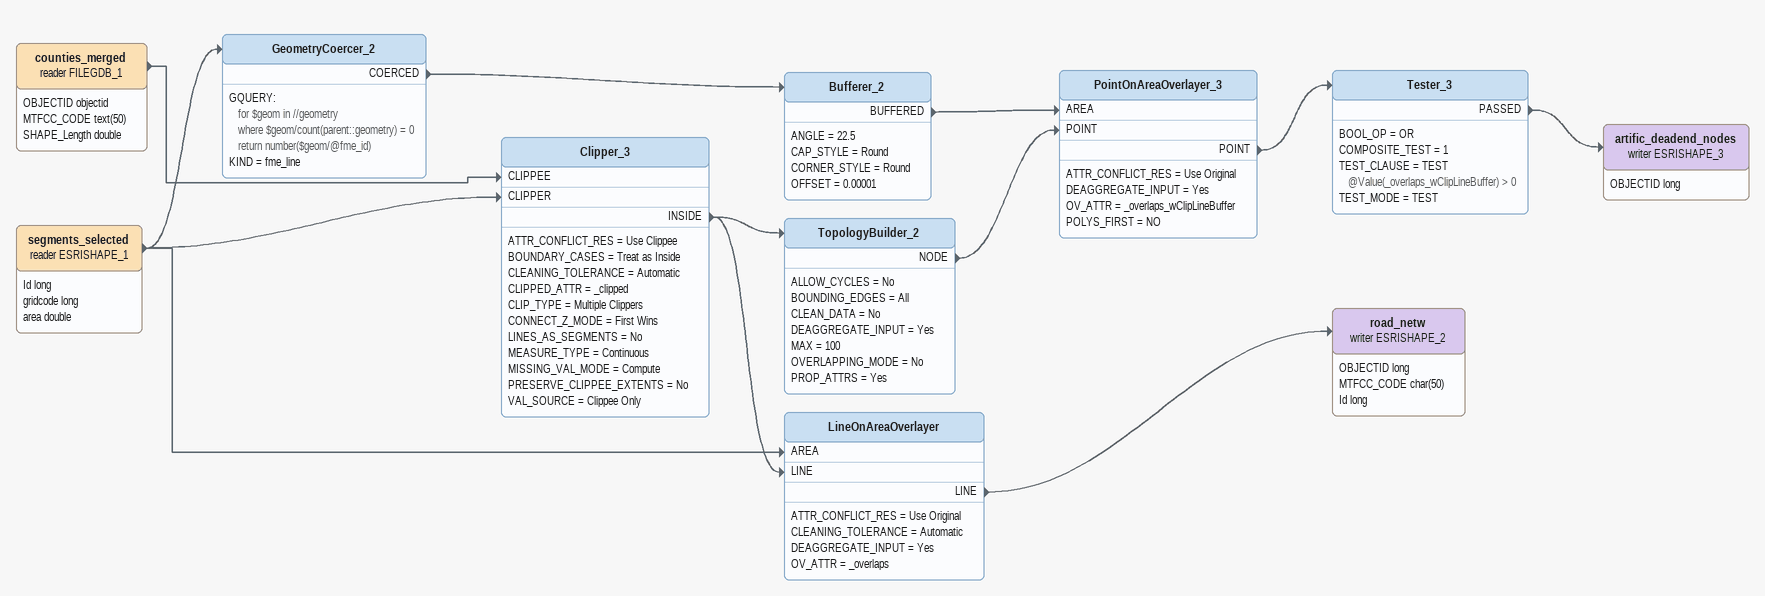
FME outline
counties_merged (reader FILEGDB_1)
    attributes: OBJECTID objectid, MTFCC_CODE text(50), SHAPE_Length double
    -> Clipper_3 [CLIPPEE]
segments_selected (reader ESRISHAPE_1)
    attributes: Id long, gridcode long, area double
    -> GeometryCoercer_2
    -> Clipper_3 [CLIPPER]
    -> LineOnAreaOverlayer [AREA]
GeometryCoercer_2
    GQUERY:
      for $geom in //geometry
      where $geom/count(parent::geometry) = 0
      return number($geom/@fme_id)
    KIND = fme_line
    COERCED -> Bufferer_2
Bufferer_2
    ANGLE = 22.5
    CAP_STYLE = Round
    CORNER_STYLE = Round
    OFFSET = 0.00001
    BUFFERED -> PointOnAreaOverlayer_3 [AREA]
Clipper_3
    ATTR_CONFLICT_RES = Use Clippee
    BOUNDARY_CASES = Treat as Inside
    CLEANING_TOLERANCE = Automatic
    CLIPPED_ATTR = _clipped
    CLIP_TYPE = Multiple Clippers
    CONNECT_Z_MODE = First Wins
    LINES_AS_SEGMENTS = No
    MEASURE_TYPE = Continuous
    MISSING_VAL_MODE = Compute
    PRESERVE_CLIPPEE_EXTENTS = No
    VAL_SOURCE = Clippee Only
    INSIDE -> TopologyBuilder_2
    INSIDE -> LineOnAreaOverlayer [LINE]
TopologyBuilder_2
    ALLOW_CYCLES = No
    BOUNDING_EDGES = All
    CLEAN_DATA = No
    DEAGGREGATE_INPUT = Yes
    MAX = 100
    OVERLAPPING_MODE = No
    PROP_ATTRS = Yes
    NODE -> PointOnAreaOverlayer_3 [POINT]
PointOnAreaOverlayer_3
    ATTR_CONFLICT_RES = Use Original
    DEAGGREGATE_INPUT = Yes
    OV_ATTR = _overlaps_wClipLineBuffer
    POLYS_FIRST = NO
    POINT -> Tester_3
Tester_3
    BOOL_OP = OR
    COMPOSITE_TEST = 1
    TEST_CLAUSE = TEST @Value(_overlaps_wClipLineBuffer) > 0
    TEST_MODE = TEST
    PASSED -> artific_deadend_nodes (writer ESRISHAPE_3)
artific_deadend_nodes (writer ESRISHAPE_3)
    attributes: OBJECTID long
LineOnAreaOverlayer
    ATTR_CONFLICT_RES = Use Original
    CLEANING_TOLERANCE = Automatic
    DEAGGREGATE_INPUT = Yes
    OV_ATTR = _overlaps
    LINE -> road_netw (writer ESRISHAPE_2)
road_netw (writer ESRISHAPE_2)
    attributes: OBJECTID long, MTFCC_CODE char(50), Id long
